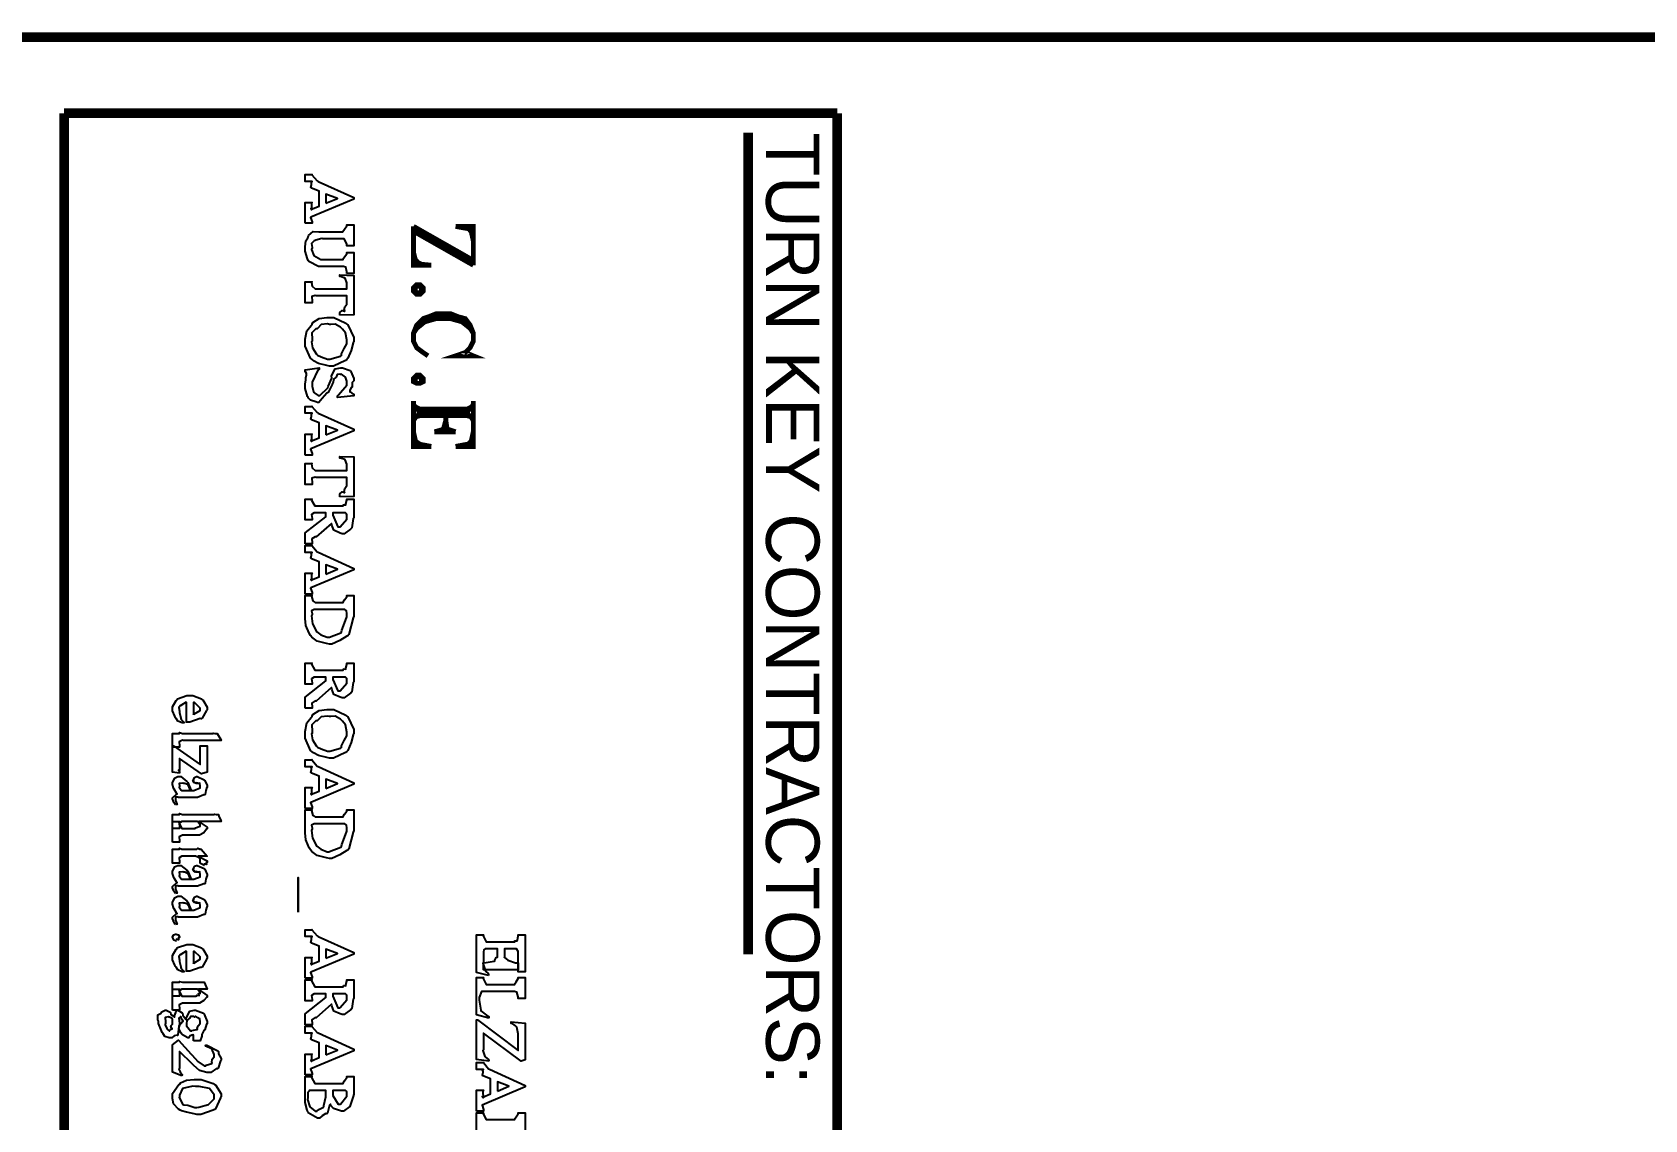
# Model space of a CAD drawing. Extents: x 0.3 to 11.4, y 0.3 to 16.3.
# Drawn here: x 1.38 to 3.042, y 1.441 to 2.561 of the extents above; entities that cross this region are included whole.
import ezdxf

# ---------------------------------------------------------------- set-up
doc = ezdxf.new("R2010")
doc.units = 0
doc.header["$MEASUREMENT"] = 0

msp = doc.modelspace()

# ---------------------------------------------------------------- linework, layer by layer
at = {"color": 0}
for points, const_width in [([(0.26443, 2.5561), (11.3828, 2.5561)], 0.01), ([(1.41276, 0.33279), (1.41276, 2.47775)], 0.01), ([(1.41276, 2.47775), (2.20942, 2.47775)], 0.01), ([(2.11778, 2.45779), (2.11778, 1.61111)], 0.01), ([(1.83442, 2.32611), (1.77279, 2.36111)], 0.005), ([(1.77279, 2.36111), (1.77279, 2.32113), (1.79112, 2.32113)], 0.005), ([(1.83442, 2.32275), (1.77279, 2.35781)], 0.005), ([(1.83442, 2.32113), (1.83442, 2.36111), (1.81614, 2.36111)], 0.005), ([(1.83442, 2.35781), (1.81614, 2.36111)], 0.005), ([(1.83442, 2.35613), (1.82611, 2.36111)], 0.005), ([(1.83442, 2.35275), (1.82781, 2.36111)], 0.005), ([(1.83442, 2.34614), (1.83111, 2.36111)], 0.005), ([(1.83442, 2.32113), (1.77279, 2.35613)], 0.005), ([(1.77279, 2.33442), (1.7761, 2.32113)], 0.005), ([(1.77279, 2.32943), (1.77946, 2.32113)], 0.005), ([(1.77279, 2.32611), (1.78276, 2.32113)], 0.005), ([(1.77279, 2.32275), (1.79112, 2.32113)], 0.005), ([(1.82611, 2.23113), (1.83442, 2.22775), (1.81614, 2.22775), (1.82611, 2.23113), (1.83111, 2.23611), (1.83442, 2.24278), (1.83442, 2.25108), (1.83111, 2.25944), (1.82611, 2.26611), (1.81944, 2.26779), (1.81108, 2.27111), (1.79611, 2.27111), (1.78776, 2.26779), (1.78276, 2.26611), (1.7761, 2.25944), (1.77279, 2.25108), (1.77279, 2.24278), (1.7761, 2.23611), (1.78276, 2.23113), (1.78776, 2.22775)], 0.005), ([(1.83442, 2.25108), (1.83111, 2.25612), (1.82275, 2.26281), (1.81108, 2.26611), (1.79611, 2.26611), (1.78444, 2.26281), (1.7761, 2.25612), (1.77279, 2.25108)], 0.005), ([(1.82611, 2.26281), (1.81944, 2.26611), (1.81108, 2.26779), (1.79611, 2.26779), (1.78776, 2.26611), (1.78276, 2.26281)], 0.005), ([(1.77279, 2.1811), (1.77279, 2.13444), (1.79112, 2.13444)], 0.005), ([(1.7761, 2.17279), (1.77279, 2.17779)], 0.005), ([(1.77946, 2.17279), (1.77279, 2.17611)], 0.005), ([(1.83442, 2.1811), (1.83442, 2.13444), (1.81614, 2.13444)], 0.005), ([(1.83442, 2.17611), (1.82781, 2.17279)], 0.005), ([(1.83442, 2.17779), (1.83111, 2.17279)], 0.005), ([(1.83442, 2.17279), (1.77279, 2.17279)], 0.005), ([(1.83442, 2.16612), (1.77279, 2.16612)], 0.005), ([(1.77946, 2.16612), (1.77279, 2.16444)], 0.005), ([(1.7761, 2.16612), (1.77279, 2.16114)], 0.005), ([(1.83111, 2.16943), (1.7761, 2.16943)], 0.005), ([(1.80778, 2.14947), (1.8061, 2.16114), (1.80279, 2.14947)], 0.005), ([(1.8061, 2.16612), (1.8061, 2.14947)], 0.005), ([(1.83442, 2.16444), (1.82781, 2.16612)], 0.005), ([(1.83442, 2.16114), (1.83111, 2.16612)], 0.005), ([(1.77279, 2.14947), (1.7761, 2.13444)], 0.005), ([(1.77279, 2.14279), (1.77946, 2.13444)], 0.005), ([(1.77279, 2.14111), (1.78276, 2.13444)], 0.005), ([(1.81614, 2.14947), (1.8061, 2.15278), (1.79443, 2.14947)], 0.005), ([(1.81614, 2.14947), (1.79443, 2.14947)], 0.005), ([(1.81108, 2.14947), (1.8061, 2.15446), (1.79943, 2.14947)], 0.005), ([(1.83442, 2.14111), (1.82611, 2.13444)], 0.005), ([(1.83442, 2.14279), (1.82781, 2.13444)], 0.005), ([(1.83442, 2.14947), (1.83111, 2.13444)], 0.005), ([(1.77279, 2.13781), (1.79112, 2.13444)], 0.005), ([(1.83442, 2.13781), (1.81614, 2.13444)], 0.005)]:
    msp.add_lwpolyline(points, dxfattribs=dict(at, const_width=const_width))
for points, const_width in [([(2.20942, 0.33279), (2.20942, 2.47775), (2.20942, 0.33279), (2.20942, 2.47775), (2.20942, 0.33279)], 0.01), ([(1.78276, 2.29779), (1.77946, 2.30111), (1.7761, 2.30111), (1.77279, 2.29779), (1.77279, 2.29443), (1.7761, 2.29112), (1.77946, 2.29112), (1.78276, 2.29443), (1.78276, 2.29779)], 0.005), ([(1.77946, 2.29779), (1.7761, 2.29779), (1.7761, 2.29443), (1.77946, 2.29443), (1.77946, 2.29779)], 0.005), ([(1.78276, 2.20443), (1.77946, 2.20779), (1.7761, 2.20779), (1.77279, 2.20443), (1.77279, 2.20111), (1.7761, 2.19943), (1.77946, 2.19943), (1.78276, 2.20111), (1.78276, 2.20443)], 0.005), ([(1.77946, 2.20443), (1.7761, 2.20443), (1.7761, 2.20111), (1.77946, 2.20111), (1.77946, 2.20443)], 0.005)]:
    msp.add_lwpolyline(points, close=True, dxfattribs=dict(at, const_width=const_width))
for points in [[(1.66114, 2.36431), (1.66114, 2.38579), (1.66829, 2.38579), (1.66769, 2.3846), (1.66786, 2.37819), (1.66786, 2.37819), (1.66764, 2.37853), (1.66694, 2.37944), (1.66764, 2.37885), (1.66764, 2.37885), (1.67546, 2.38211), (1.67546, 2.39751), (1.66764, 2.40056), (1.66715, 2.40126), (1.66786, 2.40435), (1.66786, 2.40533), (1.66764, 2.40571), (1.66738, 2.40696), (1.66829, 2.40722), (1.66829, 2.40728), (1.66114, 2.40728), (1.66114, 2.41444), (1.66829, 2.41444), (1.66813, 2.41428), (1.67356, 2.40799), (1.67458, 2.4075), (1.71126, 2.39079), (1.71126, 2.38926), (1.66699, 2.37061), (1.66672, 2.37044), (1.66829, 2.36589), (1.66829, 2.36431), (1.66114, 2.36431)], [(1.68261, 2.38493), (1.69433, 2.38992), (1.68261, 2.39447), (1.68261, 2.38493)], [(1.7041, 2.31261), (1.70404, 2.31424), (1.7029, 2.31907), (1.70074, 2.31976), (1.69997, 2.31976), (1.67654, 2.31976), (1.67503, 2.31988), (1.66482, 2.32503), (1.66417, 2.32607), (1.66342, 2.32764), (1.66114, 2.33544), (1.66114, 2.338), (1.66114, 2.34011), (1.66194, 2.34636), (1.66385, 2.34944), (1.66439, 2.35015), (1.66471, 2.35178), (1.66928, 2.35579), (1.67524, 2.35558), (1.67719, 2.35558), (1.69997, 2.35558), (1.69982, 2.35601), (1.70171, 2.35829), (1.7041, 2.36165), (1.7041, 2.36274), (1.71126, 2.36274), (1.71126, 2.34125), (1.7041, 2.34125), (1.704, 2.3431), (1.7015, 2.34842), (1.70063, 2.34842), (1.67936, 2.34842), (1.67817, 2.34847), (1.67199, 2.34679), (1.67156, 2.34646), (1.67051, 2.34631), (1.66781, 2.34343), (1.66829, 2.33951), (1.66829, 2.33822), (1.66769, 2.33724), (1.67025, 2.33111), (1.67725, 2.32693), (1.67958, 2.32693), (1.70019, 2.32693), (1.70003, 2.32742), (1.70171, 2.32975), (1.7041, 2.33301), (1.7041, 2.3341), (1.71126, 2.3341), (1.71126, 2.31261), (1.7041, 2.31261)], [(1.69694, 2.26958), (1.69694, 2.27175), (1.69694, 2.27246), (1.69928, 2.27453), (1.70182, 2.27382), (1.70193, 2.27393), (1.7015, 2.27468), (1.70193, 2.27821), (1.7041, 2.28103), (1.7041, 2.28196), (1.7041, 2.28956), (1.67242, 2.28956), (1.67156, 2.28993), (1.66792, 2.28874), (1.66829, 2.28401), (1.66829, 2.28239), (1.66114, 2.28239), (1.66114, 2.30387), (1.66829, 2.30387), (1.66781, 2.30339), (1.66846, 2.29943), (1.67144, 2.29671), (1.67242, 2.29671), (1.7041, 2.29671), (1.7041, 2.30149), (1.704, 2.30311), (1.70231, 2.30772), (1.70193, 2.308), (1.70111, 2.30826), (1.69863, 2.30914), (1.69737, 2.30946), (1.69694, 2.30951), (1.69694, 2.31104), (1.71126, 2.3106), (1.71126, 2.27001), (1.69694, 2.26958)], [(1.68608, 2.21712), (1.68343, 2.21783), (1.67503, 2.21989), (1.66971, 2.22276), (1.66851, 2.22385), (1.66667, 2.22521), (1.66114, 2.23774), (1.66114, 2.24186), (1.66114, 2.24479), (1.66297, 2.25358), (1.66732, 2.25911), (1.66851, 2.26031), (1.66906, 2.26204), (1.67546, 2.26639), (1.68343, 2.26725), (1.68608, 2.26725), (1.6906, 2.26725), (1.70296, 2.2615), (1.7041, 2.26031), (1.70518, 2.25976), (1.71126, 2.24669), (1.71126, 2.24229), (1.71056, 2.24132), (1.70844, 2.2334), (1.70529, 2.22521), (1.7041, 2.22407), (1.70285, 2.22304), (1.69032, 2.21712), (1.68608, 2.21712)], [(1.68608, 2.22428), (1.68647, 2.22439), (1.69769, 2.22754), (1.69846, 2.22819), (1.69863, 2.22993), (1.7015, 2.23529), (1.7041, 2.24007), (1.7041, 2.24164), (1.70404, 2.24414), (1.70264, 2.25151), (1.69976, 2.25521), (1.69889, 2.25597), (1.69749, 2.25738), (1.69206, 2.26047), (1.68761, 2.2601), (1.68608, 2.2601), (1.68419, 2.26064), (1.67768, 2.25987), (1.67432, 2.25629), (1.6735, 2.25553), (1.67231, 2.25569), (1.66808, 2.25157), (1.66829, 2.24496), (1.66829, 2.24274), (1.66769, 2.24214), (1.66883, 2.236), (1.67301, 2.22949), (1.67393, 2.22862), (1.67393, 2.22862), (1.67779, 2.22678), (1.68403, 2.22428), (1.68608, 2.22428)], [(1.67393, 2.17974), (1.67215, 2.18033), (1.66678, 2.18207), (1.66471, 2.18419), (1.66417, 2.18494), (1.66342, 2.18599), (1.66114, 2.19401), (1.66114, 2.19667), (1.66114, 2.19846), (1.66168, 2.20318), (1.66178, 2.20383), (1.66183, 2.20514), (1.66243, 2.20806), (1.66243, 2.20904), (1.66238, 2.20969), (1.66135, 2.21137), (1.66114, 2.21143), (1.66114, 2.21317), (1.67546, 2.21556), (1.67546, 2.21382), (1.67426, 2.21311), (1.66829, 2.20079), (1.66829, 2.19667), (1.66824, 2.19667), (1.66976, 2.19065), (1.67003, 2.19015), (1.67003, 2.19015), (1.67128, 2.18918), (1.67443, 2.1869), (1.67546, 2.1869), (1.67637, 2.18701), (1.68435, 2.19472), (1.685, 2.19624), (1.68869, 2.20492), (1.68842, 2.20708), (1.69206, 2.21425), (1.69786, 2.21556), (1.69976, 2.21556), (1.69976, 2.21556), (1.70751, 2.21251), (1.70801, 2.21186), (1.70811, 2.21153), (1.71126, 2.20432), (1.71126, 2.20188), (1.71126, 2.20193), (1.70969, 2.20019), (1.70947, 2.19569), (1.7091, 2.19515), (1.70861, 2.19515), (1.70714, 2.19189), (1.70714, 2.19081), (1.70714, 2.19081), (1.70762, 2.1906), (1.71061, 2.18832), (1.71126, 2.18821), (1.71126, 2.18668), (1.69433, 2.18494), (1.69433, 2.18668), (1.69553, 2.1875), (1.7041, 2.19764), (1.7041, 2.20101), (1.704, 2.20161), (1.70269, 2.20589), (1.70236, 2.20622), (1.7015, 2.20697), (1.69863, 2.20904), (1.69786, 2.20839), (1.6976, 2.20839), (1.69694, 2.20876), (1.69412, 2.20856), (1.69325, 2.20589), (1.69282, 2.20535), (1.69276, 2.20546), (1.69075, 2.20394), (1.68956, 2.19928), (1.68912, 2.1984), (1.685, 2.19015), (1.68338, 2.1894), (1.6786, 2.18381), (1.67513, 2.17974), (1.67393, 2.17974)], [(1.66114, 2.1256), (1.66114, 2.14708), (1.66829, 2.14708), (1.66769, 2.14589), (1.66786, 2.13949), (1.66786, 2.13949), (1.66764, 2.13981), (1.66694, 2.14074), (1.66764, 2.14014), (1.66764, 2.14014), (1.67546, 2.14339), (1.67546, 2.15881), (1.66764, 2.16183), (1.66715, 2.16254), (1.66786, 2.16564), (1.66786, 2.16661), (1.66764, 2.16699), (1.66738, 2.16824), (1.66829, 2.16851), (1.66829, 2.16857), (1.66114, 2.16857), (1.66114, 2.17572), (1.66829, 2.17572), (1.66813, 2.17557), (1.67356, 2.16928), (1.67458, 2.16878), (1.71126, 2.15207), (1.71126, 2.15056), (1.66699, 2.13189), (1.66672, 2.13172), (1.66829, 2.12717), (1.66829, 2.1256), (1.66114, 2.1256)], [(1.68261, 2.14621), (1.69433, 2.15121), (1.68261, 2.15576), (1.68261, 2.14621)], [(1.69694, 2.08257), (1.69694, 2.08475), (1.69694, 2.08544), (1.69928, 2.08751), (1.70182, 2.08681), (1.70193, 2.08692), (1.7015, 2.08768), (1.70193, 2.09119), (1.7041, 2.09403), (1.7041, 2.09494), (1.7041, 2.10254), (1.67242, 2.10254), (1.67156, 2.10292), (1.66792, 2.10172), (1.66829, 2.097), (1.66829, 2.09538), (1.66114, 2.09538), (1.66114, 2.11686), (1.66829, 2.11686), (1.66781, 2.11637), (1.66846, 2.11242), (1.67144, 2.10969), (1.67242, 2.10969), (1.7041, 2.10969), (1.7041, 2.11447), (1.704, 2.1161), (1.70231, 2.12071), (1.70193, 2.12099), (1.70111, 2.12125), (1.69863, 2.12213), (1.69737, 2.12244), (1.69694, 2.1225), (1.69694, 2.12403), (1.71126, 2.12358), (1.71126, 2.08301), (1.69694, 2.08257)], [(1.66114, 2.03401), (1.66114, 2.04531), (1.68261, 2.06201), (1.68261, 2.06592), (1.67133, 2.06592), (1.67046, 2.06597), (1.66781, 2.06424), (1.66829, 2.06017), (1.66829, 2.05875), (1.66114, 2.05875), (1.66114, 2.08024), (1.66829, 2.08024), (1.66781, 2.07921), (1.67096, 2.07308), (1.67199, 2.07308), (1.70042, 2.07308), (1.70031, 2.07319), (1.70063, 2.07433), (1.7029, 2.07417), (1.70301, 2.07437), (1.70318, 2.07519), (1.7041, 2.079), (1.7041, 2.08024), (1.71126, 2.08024), (1.71126, 2.06093), (1.71056, 2.06022), (1.7091, 2.05057), (1.70865, 2.04986), (1.70774, 2.04921), (1.70144, 2.04443), (1.69933, 2.04443), (1.6971, 2.04508), (1.69069, 2.04812), (1.68858, 2.05333), (1.68826, 2.05507), (1.67242, 2.04118), (1.6715, 2.04139), (1.66792, 2.03911), (1.66829, 2.03532), (1.66829, 2.03401), (1.66114, 2.03401)], [(1.69672, 2.0516), (1.69732, 2.05171), (1.7041, 2.05963), (1.7041, 2.06222), (1.70404, 2.06278), (1.70394, 2.06435), (1.70389, 2.0644), (1.70378, 2.06483), (1.70258, 2.06592), (1.70215, 2.06592), (1.68978, 2.06592), (1.68972, 2.06358), (1.69499, 2.0516), (1.69672, 2.0516)], [(1.66114, 1.98232), (1.66114, 2.00379), (1.66829, 2.00379), (1.66769, 2.00261), (1.66786, 1.99621), (1.66786, 1.99621), (1.66764, 1.99653), (1.66694, 1.99744), (1.66764, 1.99685), (1.66764, 1.99685), (1.67546, 2.00011), (1.67546, 2.01551), (1.66764, 2.01856), (1.66715, 2.01926), (1.66786, 2.02235), (1.66786, 2.02333), (1.66764, 2.02371), (1.66738, 2.02496), (1.66829, 2.02522), (1.66829, 2.02528), (1.66114, 2.02528), (1.66114, 2.03244), (1.66829, 2.03244), (1.66813, 2.03228), (1.67356, 2.02599), (1.67458, 2.0255), (1.71126, 2.00879), (1.71126, 2.00726), (1.66699, 1.98861), (1.66672, 1.98844), (1.66829, 1.98389), (1.66829, 1.98232), (1.66114, 1.98232)], [(1.68261, 2.00293), (1.69433, 2.00792), (1.68261, 2.01247), (1.68261, 2.00293)], [(1.68608, 1.93061), (1.68311, 1.93132), (1.67361, 1.93392), (1.66792, 1.93804), (1.66678, 1.93951), (1.66536, 1.94189), (1.66183, 1.94997), (1.66114, 1.95714), (1.66114, 1.95947), (1.66114, 1.98074), (1.66829, 1.98074), (1.66769, 1.98008), (1.66922, 1.97521), (1.66938, 1.97487), (1.66938, 1.97487), (1.67133, 1.97358), (1.67199, 1.97358), (1.70042, 1.97358), (1.70025, 1.97396), (1.70176, 1.97629), (1.7041, 1.97965), (1.7041, 1.98074), (1.71126, 1.98074), (1.71126, 1.95947), (1.71056, 1.95801), (1.70622, 1.9406), (1.70518, 1.93929), (1.70394, 1.93901), (1.69689, 1.93451), (1.68881, 1.93061), (1.68608, 1.93061)], [(1.68588, 1.93778), (1.68631, 1.93787), (1.69786, 1.94249), (1.69868, 1.94342), (1.69879, 1.94526), (1.70156, 1.95226), (1.7041, 1.95899), (1.7041, 1.96121), (1.70404, 1.96218), (1.70378, 1.965), (1.70367, 1.96511), (1.70356, 1.9655), (1.70204, 1.96642), (1.7015, 1.96642), (1.67111, 1.96642), (1.67031, 1.96647), (1.66775, 1.96522), (1.66829, 1.96224), (1.66829, 1.96121), (1.66769, 1.95975), (1.66868, 1.95167), (1.67247, 1.94444), (1.67329, 1.94342), (1.67329, 1.94342), (1.67731, 1.94043), (1.68375, 1.93778), (1.68588, 1.93778)], [(1.66114, 1.8649), (1.66114, 1.87619), (1.68261, 1.8929), (1.68261, 1.89681), (1.67133, 1.89681), (1.67046, 1.89686), (1.66781, 1.89513), (1.66829, 1.89106), (1.66829, 1.88965), (1.66114, 1.88965), (1.66114, 1.91114), (1.66829, 1.91114), (1.66781, 1.9101), (1.67096, 1.90397), (1.67199, 1.90397), (1.70042, 1.90397), (1.70031, 1.90408), (1.70063, 1.90522), (1.7029, 1.90506), (1.70301, 1.90528), (1.70318, 1.90608), (1.7041, 1.90989), (1.7041, 1.91114), (1.71126, 1.91114), (1.71126, 1.89182), (1.71056, 1.89111), (1.7091, 1.88146), (1.70865, 1.88075), (1.70774, 1.8801), (1.70144, 1.87532), (1.69933, 1.87532), (1.6971, 1.87597), (1.69069, 1.87901), (1.68858, 1.88422), (1.68826, 1.88596), (1.67242, 1.87207), (1.6715, 1.87229), (1.66792, 1.87001), (1.66829, 1.86621), (1.66829, 1.8649), (1.66114, 1.8649)], [(1.69672, 1.88249), (1.69732, 1.8826), (1.7041, 1.89051), (1.7041, 1.89312), (1.70404, 1.89367), (1.70394, 1.89524), (1.70389, 1.89529), (1.70378, 1.89572), (1.70258, 1.89681), (1.70215, 1.89681), (1.68978, 1.89681), (1.68972, 1.89447), (1.69499, 1.88249), (1.69672, 1.88249)], [(1.53597, 1.84933), (1.53444, 1.84961), (1.53006, 1.85151), (1.52832, 1.85428), (1.52772, 1.85499), (1.52692, 1.85644), (1.52447, 1.86203), (1.52447, 1.86388), (1.52447, 1.86626), (1.52826, 1.87278), (1.52903, 1.87343), (1.52946, 1.87451), (1.53907, 1.87776), (1.54226, 1.87776), (1.54546, 1.87776), (1.55419, 1.87435), (1.55507, 1.87364), (1.55572, 1.87332), (1.56028, 1.86578), (1.56028, 1.86322), (1.55963, 1.86231), (1.55507, 1.85449), (1.55399, 1.85389), (1.55285, 1.85417), (1.54232, 1.85042), (1.53879, 1.85042), (1.53879, 1.87061), (1.53862, 1.87088), (1.53396, 1.86811), (1.53358, 1.86757), (1.53315, 1.86774), (1.53097, 1.8655), (1.53163, 1.86154), (1.53163, 1.86019), (1.53157, 1.86019), (1.53293, 1.85465), (1.53315, 1.85411), (1.53315, 1.85411), (1.53353, 1.85308), (1.53608, 1.85042), (1.5364, 1.85021), (1.53597, 1.84933)], [(1.54596, 1.85781), (1.54656, 1.85846), (1.55311, 1.86253), (1.55311, 1.86388), (1.55306, 1.86486), (1.54715, 1.8705), (1.54596, 1.87061), (1.54596, 1.85781)], [(1.68608, 1.81321), (1.68343, 1.81392), (1.67503, 1.81597), (1.66971, 1.81885), (1.66851, 1.81993), (1.66667, 1.82129), (1.66114, 1.83382), (1.66114, 1.83794), (1.66114, 1.84088), (1.66297, 1.84967), (1.66732, 1.85519), (1.66851, 1.85639), (1.66906, 1.85813), (1.67546, 1.86247), (1.68343, 1.86333), (1.68608, 1.86333), (1.6906, 1.86333), (1.70296, 1.85758), (1.7041, 1.85639), (1.70518, 1.85585), (1.71126, 1.84278), (1.71126, 1.83838), (1.71056, 1.8374), (1.70844, 1.82949), (1.70529, 1.82129), (1.7041, 1.82015), (1.70285, 1.81913), (1.69032, 1.81321), (1.68608, 1.81321)], [(1.68608, 1.82036), (1.68647, 1.82047), (1.69769, 1.82362), (1.69846, 1.82428), (1.69863, 1.82601), (1.7015, 1.83137), (1.7041, 1.83615), (1.7041, 1.83772), (1.70404, 1.84022), (1.70264, 1.8476), (1.69976, 1.85129), (1.69889, 1.85206), (1.69749, 1.85346), (1.69206, 1.85656), (1.68761, 1.85618), (1.68608, 1.85618), (1.68419, 1.85672), (1.67768, 1.85596), (1.67432, 1.85238), (1.6735, 1.85161), (1.67231, 1.85178), (1.66808, 1.84765), (1.66829, 1.84104), (1.66829, 1.83882), (1.66769, 1.83822), (1.66883, 1.83208), (1.67301, 1.82557), (1.67393, 1.82471), (1.67393, 1.82471), (1.67779, 1.82286), (1.68403, 1.82036), (1.68608, 1.82036)], [(1.52447, 1.82449), (1.52447, 1.83882), (1.53163, 1.83882), (1.53157, 1.83892), (1.53174, 1.83974), (1.53461, 1.83882), (1.53554, 1.83882), (1.56635, 1.83882), (1.56646, 1.83903), (1.56803, 1.83882), (1.56853, 1.83882), (1.56853, 1.83882), (1.56917, 1.83882), (1.56917, 1.83882), (1.57047, 1.83882), (1.57047, 1.83882), (1.5715, 1.83686), (1.57411, 1.83251), (1.5746, 1.83165), (1.53575, 1.83165), (1.53467, 1.83171), (1.53125, 1.82997), (1.53163, 1.8259), (1.53163, 1.82449), (1.52447, 1.82449)], [(1.53163, 1.79785), (1.52447, 1.79893), (1.52447, 1.82607), (1.52556, 1.82607), (1.55311, 1.80675), (1.55311, 1.81369), (1.55306, 1.81478), (1.553, 1.81799), (1.55311, 1.81803), (1.55311, 1.81803), (1.55311, 1.81825), (1.55311, 1.8189), (1.55311, 1.8189), (1.55311, 1.82607), (1.56028, 1.82585), (1.56028, 1.79872), (1.55442, 1.79719), (1.53163, 1.81304), (1.53163, 1.80479), (1.53163, 1.80479), (1.53163, 1.80171), (1.53163, 1.80067), (1.53153, 1.80083), (1.53076, 1.80106), (1.53163, 1.79949), (1.53163, 1.79893), (1.53163, 1.79785)], [(1.66114, 1.7615), (1.66114, 1.78299), (1.66829, 1.78299), (1.66769, 1.78179), (1.66786, 1.77539), (1.66786, 1.77539), (1.66764, 1.77572), (1.66694, 1.77664), (1.66764, 1.77604), (1.66764, 1.77604), (1.67546, 1.77929), (1.67546, 1.79471), (1.66764, 1.79775), (1.66715, 1.79844), (1.66786, 1.80154), (1.66786, 1.80251), (1.66764, 1.8029), (1.66738, 1.80414), (1.66829, 1.80442), (1.66829, 1.80447), (1.66114, 1.80447), (1.66114, 1.81164), (1.66829, 1.81164), (1.66813, 1.81147), (1.67356, 1.80518), (1.67458, 1.80469), (1.71126, 1.78797), (1.71126, 1.78646), (1.66699, 1.76779), (1.66672, 1.76764), (1.66829, 1.76307), (1.66829, 1.7615), (1.66114, 1.7615)], [(1.52772, 1.76519), (1.52729, 1.76551), (1.52576, 1.76779), (1.52556, 1.76801), (1.52539, 1.76882), (1.52463, 1.77126), (1.52447, 1.77126), (1.52447, 1.77126), (1.52447, 1.77257), (1.52849, 1.77636), (1.52924, 1.77647), (1.52854, 1.77718), (1.52604, 1.78119), (1.52576, 1.78168), (1.52556, 1.78276), (1.52463, 1.78603), (1.52447, 1.78635), (1.52447, 1.78646), (1.52447, 1.78788), (1.5261, 1.79172), (1.52642, 1.7921), (1.52658, 1.79264), (1.52989, 1.79428), (1.53097, 1.79428), (1.53321, 1.79428), (1.53933, 1.78939), (1.53988, 1.78842), (1.5401, 1.78831), (1.54346, 1.78076), (1.54378, 1.77994), (1.54596, 1.77994), (1.54656, 1.78), (1.55311, 1.78261), (1.55311, 1.78342), (1.55306, 1.78444), (1.55246, 1.78754), (1.55132, 1.78711), (1.55094, 1.78711), (1.55046, 1.78737), (1.54889, 1.78803), (1.54986, 1.78711), (1.54986, 1.78711), (1.54943, 1.78737), (1.54796, 1.78803), (1.54878, 1.78711), (1.54878, 1.78711), (1.54829, 1.78743), (1.5466, 1.78831), (1.54704, 1.78819), (1.54704, 1.78819), (1.5466, 1.78863), (1.54546, 1.79021), (1.54639, 1.79069), (1.54639, 1.79081), (1.54622, 1.79096), (1.54715, 1.79324), (1.54725, 1.7934), (1.54725, 1.7934), (1.54921, 1.79428), (1.54986, 1.79428), (1.54986, 1.79428), (1.55724, 1.79101), (1.55767, 1.79036), (1.55767, 1.79021), (1.56028, 1.785), (1.56028, 1.78321), (1.55994, 1.78326), (1.55865, 1.77994), (1.55811, 1.77582), (1.55767, 1.77539), (1.55681, 1.77539), (1.55029, 1.77279), (1.54812, 1.77279), (1.53076, 1.77279), (1.53022, 1.77317), (1.52772, 1.77317), (1.52772, 1.77111), (1.52772, 1.7704), (1.52772, 1.7704), (1.52772, 1.76964), (1.52903, 1.76617), (1.52924, 1.76563), (1.52772, 1.76519)], [(1.53381, 1.77994), (1.54335, 1.77994), (1.54269, 1.7806), (1.54112, 1.78456), (1.54096, 1.78472), (1.54058, 1.78569), (1.53733, 1.78711), (1.53618, 1.78711), (1.5351, 1.78749), (1.53131, 1.78722), (1.53163, 1.78472), (1.53163, 1.78386), (1.53163, 1.78386), (1.53131, 1.78336), (1.53347, 1.78033), (1.53381, 1.77994)], [(1.68261, 1.78213), (1.69433, 1.78711), (1.68261, 1.79167), (1.68261, 1.78213)], [(1.52447, 1.72667), (1.52447, 1.74815), (1.53163, 1.74815), (1.53108, 1.74713), (1.53413, 1.741), (1.5351, 1.741), (1.5479, 1.741), (1.54801, 1.74164), (1.55311, 1.74328), (1.55311, 1.74382), (1.55306, 1.74462), (1.5504, 1.74783), (1.54986, 1.74815), (1.5351, 1.74815), (1.53418, 1.74821), (1.53119, 1.74647), (1.53163, 1.7424), (1.53163, 1.741), (1.52447, 1.741), (1.52447, 1.75532), (1.53163, 1.75532), (1.53157, 1.75543), (1.53179, 1.75624), (1.53478, 1.75532), (1.53575, 1.75532), (1.56743, 1.75532), (1.5676, 1.75558), (1.56961, 1.75532), (1.57026, 1.75532), (1.57026, 1.75532), (1.57047, 1.75532), (1.57047, 1.75532), (1.57178, 1.75532), (1.57178, 1.75532), (1.5721, 1.75347), (1.57428, 1.74903), (1.5746, 1.74815), (1.5516, 1.74815), (1.55197, 1.74761), (1.56028, 1.74235), (1.56028, 1.74056), (1.55963, 1.74013), (1.55686, 1.73654), (1.55214, 1.73383), (1.55051, 1.73383), (1.53575, 1.73383), (1.53467, 1.73389), (1.53125, 1.73221), (1.53163, 1.72808), (1.53163, 1.72667), (1.52447, 1.72667)], [(1.68608, 1.70979), (1.68311, 1.7105), (1.67361, 1.71311), (1.66792, 1.71724), (1.66678, 1.71869), (1.66536, 1.72108), (1.66183, 1.72917), (1.66114, 1.73633), (1.66114, 1.73867), (1.66114, 1.75993), (1.66829, 1.75993), (1.66769, 1.75928), (1.66922, 1.75439), (1.66938, 1.75407), (1.66938, 1.75407), (1.67133, 1.75276), (1.67199, 1.75276), (1.70042, 1.75276), (1.70025, 1.75315), (1.70176, 1.75549), (1.7041, 1.75885), (1.7041, 1.75993), (1.71126, 1.75993), (1.71126, 1.73867), (1.71056, 1.73719), (1.70622, 1.71978), (1.70518, 1.71847), (1.70394, 1.71821), (1.69689, 1.71371), (1.68881, 1.70979), (1.68608, 1.70979)], [(1.68588, 1.71696), (1.68631, 1.71707), (1.69786, 1.72168), (1.69868, 1.7226), (1.69879, 1.72444), (1.70156, 1.73144), (1.7041, 1.73817), (1.7041, 1.7404), (1.70404, 1.74137), (1.70378, 1.74419), (1.70367, 1.74431), (1.70356, 1.74468), (1.70204, 1.74561), (1.7015, 1.74561), (1.67111, 1.74561), (1.67031, 1.74567), (1.66775, 1.74442), (1.66829, 1.74143), (1.66829, 1.7404), (1.66769, 1.73893), (1.66868, 1.73085), (1.67247, 1.72364), (1.67329, 1.7226), (1.67329, 1.7226), (1.67731, 1.71963), (1.68375, 1.71696), (1.68588, 1.71696)], [(1.55658, 1.70281), (1.55593, 1.7034), (1.55344, 1.70469), (1.55311, 1.70508), (1.55311, 1.70518), (1.55311, 1.70568), (1.55311, 1.70682), (1.55311, 1.70714), (1.55306, 1.70757), (1.55311, 1.70856), (1.55311, 1.70888), (1.55306, 1.70936), (1.55171, 1.71083), (1.55137, 1.71104), (1.55062, 1.71126), (1.54824, 1.71229), (1.54833, 1.71235), (1.54833, 1.71235), (1.5351, 1.71235), (1.53418, 1.7124), (1.53119, 1.71067), (1.53163, 1.7066), (1.53163, 1.70518), (1.52447, 1.70518), (1.52447, 1.71951), (1.53163, 1.71951), (1.53153, 1.71963), (1.53163, 1.72043), (1.53424, 1.71951), (1.5351, 1.71951), (1.54964, 1.71951), (1.54964, 1.71957), (1.55072, 1.72043), (1.55251, 1.71951), (1.55311, 1.71951), (1.55311, 1.71957), (1.55246, 1.71951), (1.55225, 1.71951), (1.55399, 1.71951), (1.56028, 1.71235), (1.55094, 1.71235), (1.55149, 1.71186), (1.56028, 1.70736), (1.56028, 1.70583), (1.56011, 1.70594), (1.55903, 1.70557), (1.5594, 1.70383), (1.55919, 1.70367), (1.55886, 1.704), (1.55724, 1.70421), (1.55675, 1.70281), (1.55658, 1.70281)], [(1.52772, 1.67378), (1.52729, 1.6741), (1.52576, 1.67637), (1.52556, 1.6766), (1.52539, 1.6774), (1.52463, 1.67985), (1.52447, 1.67985), (1.52447, 1.67985), (1.52447, 1.68115), (1.52849, 1.68494), (1.52924, 1.68506), (1.52854, 1.68576), (1.52604, 1.68978), (1.52576, 1.69026), (1.52556, 1.69135), (1.52463, 1.69461), (1.52447, 1.69493), (1.52447, 1.69504), (1.52447, 1.69646), (1.5261, 1.70031), (1.52642, 1.70068), (1.52658, 1.70122), (1.52989, 1.70285), (1.53097, 1.70285), (1.53321, 1.70285), (1.53933, 1.69797), (1.53988, 1.697), (1.5401, 1.69689), (1.54346, 1.68935), (1.54378, 1.68853), (1.54596, 1.68853), (1.54656, 1.68858), (1.55311, 1.69119), (1.55311, 1.692), (1.55306, 1.69303), (1.55246, 1.69613), (1.55132, 1.69569), (1.55094, 1.69569), (1.55046, 1.69596), (1.54889, 1.69661), (1.54986, 1.69569), (1.54986, 1.69569), (1.54943, 1.69596), (1.54796, 1.69661), (1.54878, 1.69569), (1.54878, 1.69569), (1.54829, 1.69601), (1.5466, 1.69689), (1.54704, 1.69678), (1.54704, 1.69678), (1.5466, 1.69721), (1.54546, 1.69879), (1.54639, 1.69928), (1.54639, 1.69938), (1.54622, 1.69954), (1.54715, 1.70182), (1.54725, 1.70199), (1.54725, 1.70199), (1.54921, 1.70285), (1.54986, 1.70285), (1.54986, 1.70285), (1.55724, 1.6996), (1.55767, 1.69894), (1.55767, 1.69879), (1.56028, 1.69358), (1.56028, 1.69179), (1.55994, 1.69185), (1.55865, 1.68853), (1.55811, 1.6844), (1.55767, 1.68397), (1.55681, 1.68397), (1.55029, 1.68137), (1.54812, 1.68137), (1.53076, 1.68137), (1.53022, 1.68175), (1.52772, 1.68175), (1.52772, 1.67969), (1.52772, 1.67899), (1.52772, 1.67899), (1.52772, 1.67822), (1.52903, 1.67475), (1.52924, 1.67421), (1.52772, 1.67378)], [(1.53381, 1.68853), (1.54335, 1.68853), (1.54269, 1.68918), (1.54112, 1.69314), (1.54096, 1.69331), (1.54058, 1.69428), (1.53733, 1.69569), (1.53618, 1.69569), (1.5351, 1.69607), (1.53131, 1.69581), (1.53163, 1.69331), (1.53163, 1.69243), (1.53163, 1.69243), (1.53131, 1.69194), (1.53347, 1.68892), (1.53381, 1.68853)], [(1.65397, 1.65451), (1.65397, 1.69032), (1.65397, 1.65451)], [(1.52772, 1.64199), (1.52729, 1.64231), (1.52576, 1.64458), (1.52556, 1.64481), (1.52539, 1.64561), (1.52463, 1.64806), (1.52447, 1.64806), (1.52447, 1.64806), (1.52447, 1.64936), (1.52849, 1.65315), (1.52924, 1.65326), (1.52854, 1.65397), (1.52604, 1.65799), (1.52576, 1.65847), (1.52556, 1.65956), (1.52463, 1.66282), (1.52447, 1.66314), (1.52447, 1.66325), (1.52447, 1.66465), (1.5261, 1.66851), (1.52642, 1.66889), (1.52658, 1.66943), (1.52989, 1.67106), (1.53097, 1.67106), (1.53321, 1.67106), (1.53933, 1.66618), (1.53988, 1.66521), (1.5401, 1.6651), (1.54346, 1.65756), (1.54378, 1.65674), (1.54596, 1.65674), (1.54656, 1.65679), (1.55311, 1.6594), (1.55311, 1.66021), (1.55306, 1.66124), (1.55246, 1.66433), (1.55132, 1.6639), (1.55094, 1.6639), (1.55046, 1.66417), (1.54889, 1.66482), (1.54986, 1.6639), (1.54986, 1.6639), (1.54943, 1.66417), (1.54796, 1.66482), (1.54878, 1.6639), (1.54878, 1.6639), (1.54829, 1.66422), (1.5466, 1.6651), (1.54704, 1.66499), (1.54704, 1.66499), (1.5466, 1.66542), (1.54546, 1.66699), (1.54639, 1.66749), (1.54639, 1.66758), (1.54622, 1.66775), (1.54715, 1.67003), (1.54725, 1.67019), (1.54725, 1.67019), (1.54921, 1.67106), (1.54986, 1.67106), (1.54986, 1.67106), (1.55724, 1.66781), (1.55767, 1.66715), (1.55767, 1.66699), (1.56028, 1.66178), (1.56028, 1.66), (1.55994, 1.66004), (1.55865, 1.65674), (1.55811, 1.65261), (1.55767, 1.65218), (1.55681, 1.65218), (1.55029, 1.64958), (1.54812, 1.64958), (1.53076, 1.64958), (1.53022, 1.64996), (1.52772, 1.64996), (1.52772, 1.64789), (1.52772, 1.64719), (1.52772, 1.64719), (1.52772, 1.64643), (1.52903, 1.64296), (1.52924, 1.64242), (1.52772, 1.64199)], [(1.53381, 1.65674), (1.54335, 1.65674), (1.54269, 1.65739), (1.54112, 1.66135), (1.54096, 1.66151), (1.54058, 1.66249), (1.53733, 1.6639), (1.53618, 1.6639), (1.5351, 1.66428), (1.53131, 1.66401), (1.53163, 1.66151), (1.53163, 1.66064), (1.53163, 1.66064), (1.53131, 1.66015), (1.53347, 1.65713), (1.53381, 1.65674)], [(1.52815, 1.62494), (1.52761, 1.625), (1.52576, 1.62588), (1.52556, 1.62603), (1.52544, 1.62674), (1.52463, 1.62879), (1.52447, 1.62864), (1.52447, 1.62864), (1.52447, 1.62924), (1.52539, 1.63086), (1.52556, 1.63103), (1.52561, 1.63135), (1.52772, 1.63211), (1.52838, 1.63211), (1.52838, 1.63211), (1.53043, 1.6314), (1.53054, 1.63124), (1.53054, 1.63124), (1.53163, 1.62929), (1.53163, 1.62864), (1.53153, 1.62879), (1.53049, 1.62847), (1.53076, 1.62619), (1.53054, 1.62603), (1.53033, 1.62642), (1.52875, 1.6269), (1.52832, 1.62494), (1.52815, 1.62494)], [(1.66114, 1.58649), (1.66114, 1.60796), (1.66829, 1.60796), (1.66769, 1.60678), (1.66786, 1.60037), (1.66786, 1.60037), (1.66764, 1.60069), (1.66694, 1.60161), (1.66764, 1.60101), (1.66764, 1.60101), (1.67546, 1.60428), (1.67546, 1.61968), (1.66764, 1.62272), (1.66715, 1.62343), (1.66786, 1.62651), (1.66786, 1.6275), (1.66764, 1.62788), (1.66738, 1.62912), (1.66829, 1.62939), (1.66829, 1.62944), (1.66114, 1.62944), (1.66114, 1.63661), (1.66829, 1.63661), (1.66813, 1.63644), (1.67356, 1.63015), (1.67458, 1.62967), (1.71126, 1.61296), (1.71126, 1.61143), (1.66699, 1.59278), (1.66672, 1.59261), (1.66829, 1.58806), (1.66829, 1.58649), (1.66114, 1.58649)], [(1.84993, 1.58925), (1.83778, 1.5925), (1.83778, 1.63113), (1.84494, 1.63113), (1.84446, 1.6301), (1.8476, 1.62397), (1.84864, 1.62397), (1.87706, 1.62397), (1.87696, 1.62408), (1.87728, 1.62522), (1.87956, 1.62506), (1.87967, 1.62528), (1.87983, 1.62608), (1.88075, 1.62989), (1.88075, 1.63113), (1.88792, 1.63113), (1.88792, 1.59315), (1.88075, 1.59315), (1.88075, 1.59467), (1.88069, 1.59537), (1.88075, 1.597), (1.88075, 1.5975), (1.88064, 1.59831), (1.88075, 1.60161), (1.88075, 1.60271), (1.88075, 1.61312), (1.88064, 1.6141), (1.87896, 1.61681), (1.87836, 1.61681), (1.86643, 1.61681), (1.86643, 1.60856), (1.86637, 1.60829), (1.8699, 1.60514), (1.87804, 1.60249), (1.88075, 1.60249), (1.88075, 1.59532), (1.84494, 1.59532), (1.84494, 1.60249), (1.8456, 1.6026), (1.85579, 1.60411), (1.85644, 1.60444), (1.8565, 1.60531), (1.85796, 1.60786), (1.85926, 1.6084), (1.85926, 1.60856), (1.85926, 1.61681), (1.8469, 1.61681), (1.84651, 1.61686), (1.84526, 1.61594), (1.84517, 1.61572), (1.84517, 1.61572), (1.84494, 1.61393), (1.84494, 1.61333), (1.84494, 1.60271), (1.84435, 1.60211), (1.84625, 1.59586), (1.84646, 1.59532), (1.84646, 1.59532), (1.8469, 1.59381), (1.84961, 1.59142), (1.84993, 1.59119), (1.84993, 1.58925)], [(1.53597, 1.59293), (1.53444, 1.59321), (1.53006, 1.59511), (1.52832, 1.59787), (1.52772, 1.59858), (1.52692, 1.60004), (1.52447, 1.60563), (1.52447, 1.60747), (1.52447, 1.60986), (1.52826, 1.61637), (1.52903, 1.61703), (1.52946, 1.61811), (1.53907, 1.62136), (1.54226, 1.62136), (1.54546, 1.62136), (1.55419, 1.61794), (1.55507, 1.61724), (1.55572, 1.61692), (1.56028, 1.60938), (1.56028, 1.60682), (1.55963, 1.6059), (1.55507, 1.5981), (1.55399, 1.5975), (1.55285, 1.59776), (1.54232, 1.59403), (1.53879, 1.59403), (1.53879, 1.61421), (1.53862, 1.61447), (1.53396, 1.61171), (1.53358, 1.61117), (1.53315, 1.61133), (1.53097, 1.6091), (1.53163, 1.60514), (1.53163, 1.60379), (1.53157, 1.60379), (1.53293, 1.59825), (1.53315, 1.59771), (1.53315, 1.59771), (1.53353, 1.59668), (1.53608, 1.59403), (1.5364, 1.59381), (1.53597, 1.59293)], [(1.54596, 1.6014), (1.54656, 1.60206), (1.55311, 1.60612), (1.55311, 1.60747), (1.55306, 1.60846), (1.54715, 1.6141), (1.54596, 1.61421), (1.54596, 1.6014)], [(1.68261, 1.6071), (1.69433, 1.61208), (1.68261, 1.61664), (1.68261, 1.6071)], [(1.52447, 1.55376), (1.52447, 1.57525), (1.53163, 1.57525), (1.53108, 1.57422), (1.53413, 1.56808), (1.5351, 1.56808), (1.54899, 1.56808), (1.54893, 1.56819), (1.54938, 1.56928), (1.55186, 1.56885), (1.55203, 1.56896), (1.55171, 1.56922), (1.55117, 1.57075), (1.55311, 1.5709), (1.55311, 1.5709), (1.55306, 1.57167), (1.5504, 1.57493), (1.54986, 1.57525), (1.5351, 1.57525), (1.53418, 1.57531), (1.53119, 1.57357), (1.53163, 1.5695), (1.53163, 1.56808), (1.52447, 1.56808), (1.52447, 1.58242), (1.53163, 1.58242), (1.53157, 1.58251), (1.53179, 1.58333), (1.53478, 1.58242), (1.53575, 1.58242), (1.55311, 1.58242), (1.55322, 1.58268), (1.55513, 1.58242), (1.55572, 1.58242), (1.55572, 1.58242), (1.55637, 1.58242), (1.55637, 1.58242), (1.55724, 1.58242), (1.56028, 1.57525), (1.55137, 1.57525), (1.55181, 1.57471), (1.56028, 1.56896), (1.56028, 1.567), (1.55963, 1.56674), (1.55686, 1.56358), (1.55214, 1.56093), (1.55051, 1.56093), (1.53575, 1.56093), (1.53467, 1.56099), (1.53125, 1.55931), (1.53163, 1.55518), (1.53163, 1.55376), (1.52447, 1.55376)], [(1.66114, 1.53868), (1.66114, 1.54997), (1.68261, 1.56668), (1.68261, 1.57058), (1.67133, 1.57058), (1.67046, 1.57064), (1.66781, 1.5689), (1.66829, 1.56483), (1.66829, 1.56342), (1.66114, 1.56342), (1.66114, 1.5849), (1.66829, 1.5849), (1.66781, 1.58388), (1.67096, 1.57775), (1.67199, 1.57775), (1.70042, 1.57775), (1.70031, 1.57785), (1.70063, 1.579), (1.7029, 1.57883), (1.70301, 1.57904), (1.70318, 1.57986), (1.7041, 1.58365), (1.7041, 1.5849), (1.71126, 1.5849), (1.71126, 1.5656), (1.71056, 1.56489), (1.7091, 1.55524), (1.70865, 1.55453), (1.70774, 1.55387), (1.70144, 1.5491), (1.69933, 1.5491), (1.6971, 1.54975), (1.69069, 1.55279), (1.68858, 1.558), (1.68826, 1.55974), (1.67242, 1.54585), (1.6715, 1.54606), (1.66792, 1.54378), (1.66829, 1.53999), (1.66829, 1.53868), (1.66114, 1.53868)], [(1.85038, 1.54546), (1.83778, 1.54872), (1.83778, 1.58735), (1.84494, 1.58735), (1.84446, 1.58632), (1.8476, 1.58018), (1.84864, 1.58018), (1.87706, 1.58018), (1.8769, 1.58057), (1.87842, 1.5829), (1.88075, 1.58626), (1.88075, 1.58735), (1.88792, 1.58735), (1.88792, 1.56586), (1.88075, 1.56586), (1.88069, 1.56749), (1.87944, 1.57221), (1.87701, 1.57303), (1.87619, 1.57303), (1.84343, 1.57303), (1.84283, 1.57308), (1.8406, 1.56674), (1.8406, 1.56456), (1.84039, 1.56396), (1.84207, 1.5536), (1.84233, 1.55306), (1.84233, 1.55306), (1.84939, 1.54764), (1.85038, 1.54719), (1.85038, 1.54546)], [(1.69672, 1.55626), (1.69732, 1.55637), (1.7041, 1.56429), (1.7041, 1.56689), (1.70404, 1.56743), (1.70394, 1.56901), (1.70389, 1.56907), (1.70378, 1.5695), (1.70258, 1.57058), (1.70215, 1.57058), (1.68978, 1.57058), (1.68972, 1.56825), (1.69499, 1.55626), (1.69672, 1.55626)], [(1.54596, 1.52208), (1.54596, 1.52794), (1.54546, 1.52826), (1.54281, 1.52735), (1.54144, 1.52512), (1.54096, 1.52512), (1.5401, 1.52522), (1.53467, 1.52821), (1.53424, 1.52881), (1.53326, 1.53), (1.53108, 1.53429), (1.53163, 1.53722), (1.53163, 1.53814), (1.53163, 1.53814), (1.53489, 1.54194), (1.53554, 1.54226), (1.53483, 1.5434), (1.53287, 1.54699), (1.53293, 1.5466), (1.53293, 1.5466), (1.53271, 1.54676), (1.53093, 1.54546), (1.53163, 1.54015), (1.53163, 1.53836), (1.53103, 1.53722), (1.53, 1.52821), (1.52968, 1.52772), (1.52924, 1.5281), (1.52632, 1.52735), (1.52365, 1.52512), (1.52274, 1.52512), (1.52115, 1.52522), (1.5165, 1.52669), (1.51449, 1.52983), (1.51383, 1.53076), (1.51297, 1.53244), (1.51014, 1.53999), (1.51014, 1.54249), (1.50944, 1.54372), (1.50928, 1.54872), (1.51269, 1.55062), (1.51318, 1.55117), (1.5134, 1.55181), (1.51682, 1.55376), (1.51796, 1.55376), (1.51796, 1.55376), (1.52192, 1.5516), (1.52229, 1.55117), (1.52229, 1.55117), (1.52285, 1.54932), (1.5261, 1.54704), (1.52642, 1.5466), (1.52636, 1.54769), (1.52778, 1.55126), (1.52794, 1.5516), (1.52789, 1.55203), (1.52957, 1.55376), (1.53011, 1.55376), (1.53011, 1.55376), (1.53435, 1.55106), (1.53467, 1.55051), (1.53467, 1.55051), (1.535, 1.54844), (1.53797, 1.54482), (1.53836, 1.544), (1.53879, 1.54628), (1.54226, 1.55257), (1.54682, 1.55376), (1.54833, 1.55376), (1.54833, 1.55376), (1.55626, 1.55051), (1.55681, 1.54986), (1.55701, 1.54953), (1.56028, 1.54215), (1.56028, 1.53965), (1.55963, 1.53922), (1.55794, 1.53358), (1.55746, 1.53293), (1.55664, 1.53287), (1.55464, 1.52854), (1.55464, 1.52707), (1.55311, 1.52208), (1.54596, 1.52208)], [(1.52186, 1.53228), (1.52171, 1.5325), (1.52192, 1.53386), (1.52403, 1.5344), (1.52403, 1.53467), (1.52354, 1.53504), (1.52274, 1.53738), (1.52447, 1.53911), (1.52447, 1.53965), (1.52447, 1.54085), (1.52447, 1.54357), (1.52447, 1.54443), (1.52419, 1.54525), (1.52149, 1.5466), (1.52056, 1.5466), (1.51992, 1.54693), (1.51693, 1.54596), (1.51731, 1.54172), (1.51731, 1.54031), (1.51731, 1.54031), (1.51687, 1.53868), (1.51861, 1.53467), (1.51882, 1.53424), (1.51882, 1.53424), (1.52111, 1.53228), (1.52186, 1.53228)], [(1.54422, 1.53228), (1.54428, 1.53287), (1.54964, 1.5339), (1.55007, 1.53424), (1.54981, 1.53483), (1.55089, 1.53771), (1.55311, 1.53982), (1.55311, 1.54053), (1.55306, 1.54167), (1.55257, 1.54492), (1.5516, 1.54514), (1.55137, 1.54531), (1.55062, 1.5459), (1.54801, 1.54747), (1.54764, 1.54665), (1.54747, 1.5466), (1.54656, 1.54704), (1.54313, 1.54704), (1.54204, 1.54497), (1.54161, 1.54465), (1.54129, 1.54482), (1.53911, 1.54308), (1.53879, 1.53956), (1.53879, 1.53836), (1.53879, 1.53749), (1.54286, 1.53228), (1.54422, 1.53228)], [(1.66114, 1.48699), (1.66114, 1.50846), (1.66829, 1.50846), (1.66769, 1.50726), (1.66786, 1.50088), (1.66786, 1.50088), (1.66764, 1.50119), (1.66694, 1.50211), (1.66764, 1.50151), (1.66764, 1.50151), (1.67546, 1.50478), (1.67546, 1.52018), (1.66764, 1.52322), (1.66715, 1.52393), (1.66786, 1.52701), (1.66786, 1.528), (1.66764, 1.52838), (1.66738, 1.52963), (1.66829, 1.52989), (1.66829, 1.52994), (1.66114, 1.52994), (1.66114, 1.53711), (1.66829, 1.53711), (1.66813, 1.53694), (1.67356, 1.53065), (1.67458, 1.53017), (1.71126, 1.51346), (1.71126, 1.51193), (1.66699, 1.49328), (1.66672, 1.49311), (1.66829, 1.48856), (1.66829, 1.48699), (1.66114, 1.48699)], [(1.85038, 1.50125), (1.83778, 1.50276), (1.83778, 1.54357), (1.83865, 1.54357), (1.88075, 1.5121), (1.88075, 1.52838), (1.88064, 1.52946), (1.87935, 1.53618), (1.87901, 1.53663), (1.87804, 1.53738), (1.87511, 1.53965), (1.87397, 1.53982), (1.87358, 1.53988), (1.87358, 1.54183), (1.88792, 1.54031), (1.88792, 1.50256), (1.88357, 1.50125), (1.84494, 1.53011), (1.84494, 1.51275), (1.84435, 1.51221), (1.8464, 1.50603), (1.84668, 1.50558), (1.84668, 1.50558), (1.84706, 1.50526), (1.84993, 1.50276), (1.85038, 1.50256), (1.85038, 1.50125)], [(1.53424, 1.48606), (1.52447, 1.48996), (1.52447, 1.51796), (1.53054, 1.52274), (1.54378, 1.5084), (1.5446, 1.50722), (1.55072, 1.50065), (1.55692, 1.49647), (1.55897, 1.49647), (1.55908, 1.49713), (1.56489, 1.49886), (1.56526, 1.49929), (1.56483, 1.49983), (1.56526, 1.5031), (1.56743, 1.50549), (1.56743, 1.50624), (1.56739, 1.50814), (1.56506, 1.51378), (1.56006, 1.5159), (1.55854, 1.51644), (1.55897, 1.51774), (1.5599, 1.51758), (1.57113, 1.51193), (1.57178, 1.51101), (1.57178, 1.50885), (1.5746, 1.50396), (1.5746, 1.50233), (1.57389, 1.50157), (1.57156, 1.49387), (1.5709, 1.49322), (1.56993, 1.49349), (1.56401, 1.48931), (1.56201, 1.48931), (1.55985, 1.48942), (1.5524, 1.49164), (1.54656, 1.49658), (1.54508, 1.49799), (1.53163, 1.51101), (1.53163, 1.49365), (1.53163, 1.49365), (1.53097, 1.49283), (1.53239, 1.49001), (1.5325, 1.48975), (1.5325, 1.48975), (1.5344, 1.48725), (1.53467, 1.48693), (1.53424, 1.48606)], [(1.68261, 1.5076), (1.69433, 1.51258), (1.68261, 1.51714), (1.68261, 1.5076)], [(1.83778, 1.44965), (1.83778, 1.47114), (1.84494, 1.47114), (1.84435, 1.46994), (1.84451, 1.46354), (1.84451, 1.46354), (1.84429, 1.46386), (1.84358, 1.46479), (1.84429, 1.46419), (1.84429, 1.46419), (1.85211, 1.46744), (1.85211, 1.48286), (1.84429, 1.48589), (1.84381, 1.4866), (1.84451, 1.48969), (1.84451, 1.49067), (1.84429, 1.49104), (1.84403, 1.49229), (1.84494, 1.49257), (1.84494, 1.49263), (1.83778, 1.49263), (1.83778, 1.49978), (1.84494, 1.49978), (1.84478, 1.49963), (1.85021, 1.49333), (1.85124, 1.49283), (1.88792, 1.47612), (1.88792, 1.47461), (1.84364, 1.45594), (1.84338, 1.45578), (1.84494, 1.45122), (1.84494, 1.44965), (1.83778, 1.44965)], [(1.54943, 1.44635), (1.54688, 1.44706), (1.53885, 1.44846), (1.53369, 1.44997), (1.5325, 1.45068), (1.53049, 1.45182), (1.5255, 1.45703), (1.52447, 1.46272), (1.52447, 1.46457), (1.52447, 1.46789), (1.53097, 1.47706), (1.53228, 1.47781), (1.53276, 1.47889), (1.53896, 1.48161), (1.54682, 1.48215), (1.54943, 1.48215), (1.55399, 1.48215), (1.56651, 1.47803), (1.56765, 1.47715), (1.56868, 1.47678), (1.5746, 1.4675), (1.5746, 1.46436), (1.57389, 1.46332), (1.56885, 1.45215), (1.56765, 1.45133), (1.5664, 1.45079), (1.55371, 1.44635), (1.54943, 1.44635)], [(1.67503, 1.44243), (1.67372, 1.44254), (1.66433, 1.44808), (1.66374, 1.44917), (1.66308, 1.45068), (1.66114, 1.4585), (1.66114, 1.4611), (1.66114, 1.4854), (1.66829, 1.4854), (1.66781, 1.48438), (1.67096, 1.47825), (1.67199, 1.47825), (1.70042, 1.47825), (1.70025, 1.47862), (1.70176, 1.48096), (1.7041, 1.48432), (1.7041, 1.4854), (1.71126, 1.4854), (1.71126, 1.46718), (1.71056, 1.46463), (1.70708, 1.45458), (1.70079, 1.4496), (1.69868, 1.4496), (1.69656, 1.45025), (1.69021, 1.45242), (1.68778, 1.45563), (1.68739, 1.45676), (1.68625, 1.45589), (1.68403, 1.44769), (1.68349, 1.447), (1.68235, 1.4471), (1.6786, 1.44493), (1.67594, 1.44243), (1.67503, 1.44243)], [(1.85926, 1.47026), (1.87099, 1.47526), (1.85926, 1.47982), (1.85926, 1.47026)], [(1.54964, 1.4535), (1.55171, 1.45361), (1.56158, 1.45638), (1.56743, 1.4624), (1.56743, 1.46436), (1.56733, 1.46647), (1.56256, 1.47287), (1.55208, 1.47499), (1.54856, 1.47499), (1.54525, 1.47553), (1.53461, 1.47314), (1.53163, 1.46625), (1.53163, 1.46392), (1.53131, 1.4636), (1.53526, 1.45654), (1.53597, 1.45611), (1.53597, 1.45611), (1.54015, 1.45574), (1.54731, 1.4535), (1.54964, 1.4535)], [(1.6735, 1.4496), (1.67344, 1.44987), (1.676, 1.45182), (1.68007, 1.45361), (1.68044, 1.45437), (1.68039, 1.4554), (1.68261, 1.46425), (1.68261, 1.46718), (1.68261, 1.47108), (1.66635, 1.47108), (1.66581, 1.47114), (1.66407, 1.46858), (1.66396, 1.46804), (1.66396, 1.46804), (1.66374, 1.46431), (1.66374, 1.46306), (1.66351, 1.46153), (1.66585, 1.45404), (1.6716, 1.4496), (1.6735, 1.4496)], [(1.69694, 1.45676), (1.69749, 1.45687), (1.7041, 1.46496), (1.7041, 1.46761), (1.70404, 1.46815), (1.70394, 1.46972), (1.70389, 1.46978), (1.70378, 1.47017), (1.70258, 1.47108), (1.70215, 1.47108), (1.68978, 1.47108), (1.68978, 1.46718), (1.68972, 1.46582), (1.69515, 1.45676), (1.69694, 1.45676)]]:
    msp.add_lwpolyline(points, close=True, dxfattribs=at)
msp.add_lwpolyline([(1.83778, 1.4266), (1.83778, 1.44808), (1.84494, 1.44808), (1.84446, 1.44706), (1.8476, 1.44092), (1.84864, 1.44092), (1.87706, 1.44092), (1.8769, 1.44129), (1.87842, 1.44363), (1.88075, 1.447), (1.88075, 1.44808), (1.88792, 1.44808), (1.88792, 1.4266)], dxfattribs=at)

# ---------------------------------------------------------------- texts
msp.add_text('TURN KEY CONTRACTORS:', height=0.055, rotation=270, dxfattribs=at).set_placement((2.13611, 2.45778))

doc.saveas('drawing.dxf')
